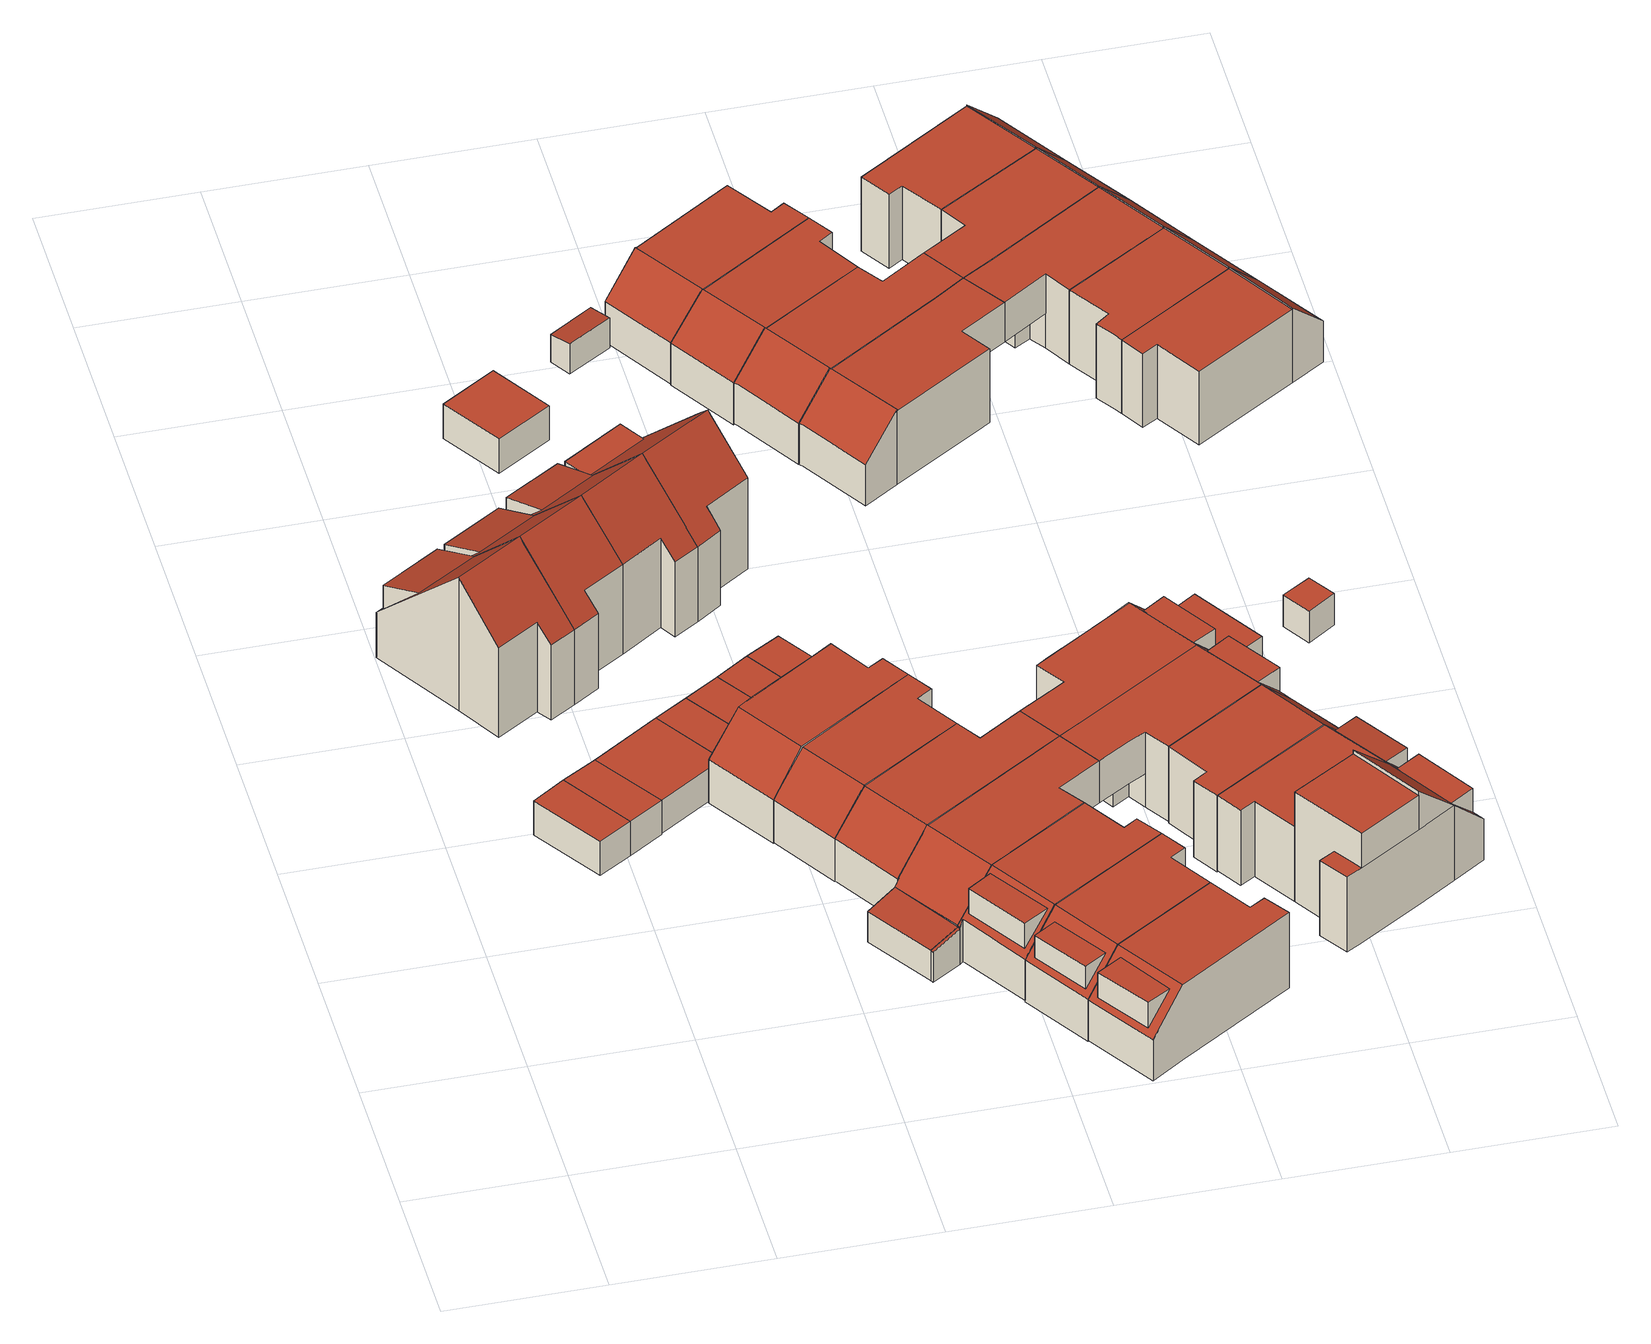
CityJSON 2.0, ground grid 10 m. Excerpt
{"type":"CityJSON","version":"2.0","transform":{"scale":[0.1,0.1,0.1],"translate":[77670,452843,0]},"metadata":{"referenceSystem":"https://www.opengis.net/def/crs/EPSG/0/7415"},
"CityObjects":{
"building1":{"type":"Building","attributes":{"Volume":34.94,"Dakoppervlakte":13.47,"Muuroppervlakte":40.65,"Vloeroppervlakte":13.47,"hoogte_Z_max_in_m_NAP":2.62,"GEB_DOEL":"overige gebruiksfunctie","dateOfConstruction":"1980-01-01","measuredHeight":2.59},"geometry":[{"type":"Solid","lod":"2","boundaries":[[[[0,1,2,3]],[[4,5,6,7]],[[4,3,2,5]],[[1,6,5,2]],[[0,7,6,1]],[[0,3,4,7]]]],"semantics":{"surfaces":[{"type":"GroundSurface"},{"type":"RoofSurface"},{"type":"WallSurface"}],"values":[[0,1,2,2,2,2]]}}]},
"building2":{"type":"Building","attributes":{"Volume":394.53,"Dakoppervlakte":55.59,"Muuroppervlakte":209.68,"Vloeroppervlakte":52.62,"hoogte_Z_max_in_m_NAP":10.12,"GEB_DOEL":"woonfunctie","dateOfConstruction":"1980-01-01","measuredHeight":10.09},"children":["building2-1"],"geometry":[{"type":"Solid","lod":"2","boundaries":[[[[8,9,10,11,12,13,14,15]],[[16,17,18,19,20,21]],[[21,20,22,23],[24,25,26,27]],[[17,16,15,14]],[[14,13,18,17]],[[19,18,13,12]],[[19,12,11,10,22,20]],[[10,9,23,22]],[[8,21,23,9]],[[8,15,16,21]],[[24,27,28,29]],[[28,27,26]],[[29,28,26,25]],[[29,25,24]]]],"semantics":{"surfaces":[{"type":"GroundSurface"},{"type":"RoofSurface"},{"type":"WallSurface"}],"values":[[0,1,1,2,2,2,2,2,2,2,1,2,2,2]]}}]},
"building2-1":{"type":"BuildingInstallation","attributes":{"relationToConstruction":"outside"},"parents":["building2"],"geometry":[{"type":"MultiSurface","lod":"2","boundaries":[[[24,27,28,29]],[[28,27,26]],[[29,28,26,25]],[[29,25,24]]],"semantics":{"surfaces":[{"type":"RoofSurface"},{"type":"WallSurface"}],"values":[0,1,1,1]}}]},
"building3":{"type":"Building","attributes":{"Volume":34.79,"Dakoppervlakte":13.49,"Muuroppervlakte":40.46,"Vloeroppervlakte":13.49,"hoogte_Z_max_in_m_NAP":2.62,"GEB_DOEL":"overige gebruiksfunctie","dateOfConstruction":"1980-01-01","measuredHeight":2.58},"geometry":[{"type":"Solid","lod":"2","boundaries":[[[[2,30,31,3]],[[5,4,32,33]],[[31,30,33,32]],[[2,5,33,30]],[[2,3,4,5]],[[32,4,3,31]]]],"semantics":{"surfaces":[{"type":"GroundSurface"},{"type":"RoofSurface"},{"type":"WallSurface"}],"values":[[0,1,2,2,2,2]]}}]},
"building4":{"type":"Building","attributes":{"Volume":69.05,"Dakoppervlakte":27.03,"Muuroppervlakte":53.12,"Vloeroppervlakte":27.03,"hoogte_Z_max_in_m_NAP":2.62,"GEB_DOEL":"overige gebruiksfunctie","dateOfConstruction":"1980-01-01","measuredHeight":2.55},"geometry":[{"type":"Solid","lod":"2","boundaries":[[[[34,35,36,37,38]],[[33,32,39,40,41]],[[35,34,40,39]],[[34,38,41,40]],[[37,33,41,38]],[[37,36,32,33]],[[36,35,39,32]]]],"semantics":{"surfaces":[{"type":"GroundSurface"},{"type":"RoofSurface"},{"type":"WallSurface"}],"values":[[0,1,2,2,2,2,2]]}}]},
"building5":{"type":"Building","attributes":{"Volume":397.54,"Dakoppervlakte":56.2,"Muuroppervlakte":210.11,"Vloeroppervlakte":53.06,"hoogte_Z_max_in_m_NAP":10.12,"GEB_DOEL":"woonfunctie","dateOfConstruction":"1980-01-01","measuredHeight":10.09},"children":["building5-1"],"geometry":[{"type":"Solid","lod":"2","boundaries":[[[[42,43,44,45,12,11,10,46]],[[20,19,47,48,49,50]],[[50,51,22,20],[52,53,54,55]],[[46,10,22,51]],[[19,20,22,10,11,12]],[[47,19,12,45]],[[45,44,48,47]],[[49,48,44,43]],[[42,50,49,43]],[[42,46,51,50]],[[55,56,57,52]],[[56,55,54]],[[54,53,57,56]],[[57,53,52]]]],"semantics":{"surfaces":[{"type":"GroundSurface"},{"type":"RoofSurface"},{"type":"WallSurface"}],"values":[[0,1,1,2,2,2,2,2,2,2,1,2,2,2]]}}]},
"building5-1":{"type":"BuildingInstallation","attributes":{"relationToConstruction":"outside"},"parents":["building5"],"geometry":[{"type":"MultiSurface","lod":"2","boundaries":[[[55,56,57,52]],[[56,55,54]],[[54,53,57,56]],[[57,53,52]]],"semantics":{"surfaces":[{"type":"RoofSurface"},{"type":"WallSurface"}],"values":[0,1,1,1]}}]},
"building6":{"type":"Building","attributes":{"Volume":35.01,"Dakoppervlakte":13.52,"Muuroppervlakte":40.68,"Vloeroppervlakte":13.52,"hoogte_Z_max_in_m_NAP":2.62,"GEB_DOEL":"overige gebruiksfunctie","dateOfConstruction":"1980-01-01","measuredHeight":2.59},"geometry":[{"type":"Solid","lod":"2","boundaries":[[[[58,59,60,61]],[[40,62,63,41]],[[58,61,62,40]],[[61,60,63,62]],[[59,41,63,60]],[[41,59,58,40]]]],"semantics":{"surfaces":[{"type":"GroundSurface"},{"type":"RoofSurface"},{"type":"WallSurface"}],"values":[[0,1,2,2,2,2]]}}]},
"building7":{"type":"Building","attributes":{"Volume":401.17,"Dakoppervlakte":58.22,"Muuroppervlakte":210.74,"Vloeroppervlakte":53.34,"hoogte_Z_max_in_m_NAP":10.12,"GEB_DOEL":"woonfunctie","dateOfConstruction":"1980-01-01","measuredHeight":10.1},"children":["building7-1"],"geometry":[{"type":"Solid","lod":"2","boundaries":[[[[64,43,42,46,65,66,67,68]],[[49,69,70,71,72,50]],[[72,73,51,50],[74,75,76,77]],[[69,49,43,64]],[[64,68,70,69]],[[71,70,68,67]],[[71,67,66,65,73,72]],[[46,51,73,65]],[[46,42,50,51]],[[42,43,49,50]],[[78,79,74,77]],[[79,78,76,75]],[[75,74,79]],[[78,77,76]]]],"semantics":{"surfaces":[{"type":"GroundSurface"},{"type":"RoofSurface"},{"type":"WallSurface"}],"values":[[0,1,1,2,2,2,2,2,2,2,1,2,2,2]]}}]},
"building7-1":{"type":"BuildingInstallation","attributes":{"relationToConstruction":"outside"},"parents":["building7"],"geometry":[{"type":"MultiSurface","lod":"2","boundaries":[[[78,79,74,77]],[[79,78,76,75]],[[75,74,79]],[[78,77,76]]],"semantics":{"surfaces":[{"type":"RoofSurface"},{"type":"WallSurface"}],"values":[0,1,1,1]}}]},
"building8":{"type":"Building","attributes":{"Volume":34.86,"Dakoppervlakte":13.51,"Muuroppervlakte":40.52,"Vloeroppervlakte":13.51,"hoogte_Z_max_in_m_NAP":2.62,"GEB_DOEL":"overige gebruiksfunctie","dateOfConstruction":"1980-01-01","measuredHeight":2.58},"geometry":[{"type":"Solid","lod":"2","boundaries":[[[[61,60,80,81]],[[62,82,83,63]],[[61,81,82,62]],[[81,80,83,82]],[[60,63,83,80]],[[60,61,62,63]]]],"semantics":{"surfaces":[{"type":"GroundSurface"},{"type":"RoofSurface"},{"type":"WallSurface"}],"values":[[0,1,2,2,2,2]]}}]},
"building9":{"type":"Building","attributes":{"Volume":47.93,"Dakoppervlakte":18.38,"Muuroppervlakte":44.79,"Vloeroppervlakte":18.38,"hoogte_Z_max_in_m_NAP":2.76,"GEB_DOEL":"onbekend","dateOfConstruction":"1980-01-01","measuredHeight":2.61},"geometry":[{"type":"Solid","lod":"2","boundaries":[[[[84,85,86,87]],[[88,89,90,91]],[[86,85,91,90]],[[85,84,88,91]],[[87,89,88,84]],[[86,90,89,87]]]],"semantics":{"surfaces":[{"type":"GroundSurface"},{"type":"RoofSurface"},{"type":"WallSurface"}],"values":[[0,1,2,2,2,2]]}}]},
"building10":{"type":"Building","attributes":{"Volume":297.82,"Dakoppervlakte":59.93,"Muuroppervlakte":170.34,"Vloeroppervlakte":54.55,"hoogte_Z_max_in_m_NAP":5.78,"GEB_DOEL":"woonfunctie","dateOfConstruction":"1980-01-01","measuredHeight":5.75},"geometry":[{"type":"MultiSurface","lod":"2","boundaries":[[[61,81,92,93,94,95,96,97,98,99,100]],[[101,102,103,104,105,106,107,108,109]],[[110,111,108,107]],[[94,93,103,102]],[[109,108,111,98,97,96]],[[95,101,109,96]],[[94,102,101,95]],[[110,99,98,111]],[[81,61,100,99,110,107,104,103,93,92]]],"semantics":{"surfaces":[{"type":"GroundSurface"},{"type":"RoofSurface"},{"type":"WallSurface"}],"values":[0,1,1,2,2,2,2,2,2]}}]},
"building11":{"type":"Building","attributes":{"Volume":34.65,"Dakoppervlakte":13.5,"Muuroppervlakte":40.28,"Vloeroppervlakte":13.5,"hoogte_Z_max_in_m_NAP":2.62,"GEB_DOEL":"overige gebruiksfunctie","dateOfConstruction":"1980-01-01","measuredHeight":2.57},"geometry":[{"type":"Solid","lod":"2","boundaries":[[[[112,113,114,115]],[[83,82,116,117]],[[115,114,117,116]],[[113,83,117,114]],[[112,82,83,113]],[[112,115,116,82]]]],"semantics":{"surfaces":[{"type":"GroundSurface"},{"type":"RoofSurface"},{"type":"WallSurface"}],"values":[[0,1,2,2,2,2]]}}]},
"building12":{"type":"Building","attributes":{"Volume":288.62,"Dakoppervlakte":58.4,"Muuroppervlakte":168.25,"Vloeroppervlakte":53.24,"hoogte_Z_max_in_m_NAP":5.78,"GEB_DOEL":"woonfunctie","dateOfConstruction":"1980-01-01","measuredHeight":5.71},"geometry":[{"type":"Solid","lod":"2","boundaries":[[[[118,119,120,121,122,123,124,125]],[[108,111,126,127]],[[128,109,108,127,129,130]],[[118,125,111,108]],[[125,124,126,111]],[[127,126,124,123,122,129]],[[122,121,130,129]],[[128,130,121,120]],[[119,109,128,120]],[[118,108,109,119]]]],"semantics":{"surfaces":[{"type":"GroundSurface"},{"type":"RoofSurface"},{"type":"WallSurface"}],"values":[[0,1,1,2,2,2,2,2,2,2]]}}]},
"building13":{"type":"Building","attributes":{"Volume":416.9,"Dakoppervlakte":67.25,"Muuroppervlakte":213.43,"Vloeroppervlakte":56.15,"hoogte_Z_max_in_m_NAP":10.12,"GEB_DOEL":"woonfunctie","dateOfConstruction":"1980-01-01","measuredHeight":10.1},"children":["building13-1"],"geometry":[{"type":"Solid","lod":"2","boundaries":[[[[131,67,66,65,132,133,134,135,136,137]],[[138,139,140,141,73,72],[142,143,144,145]],[[72,71,146,147,148,138]],[[146,71,67,131]],[[131,137,147,146]],[[148,147,137,136]],[[139,138,148,136,135,134]],[[132,141,140,139,134,133]],[[65,73,141,132]],[[66,72,73,65]],[[66,67,71,72]],[[149,145,144,150]],[[143,142,149,150]],[[142,145,149]],[[150,144,143]]]],"semantics":{"surfaces":[{"type":"GroundSurface"},{"type":"RoofSurface"},{"type":"WallSurface"}],"values":[[0,1,1,2,2,2,2,2,2,2,2,1,2,2,2]]}}]},
"building13-1":{"type":"BuildingInstallation","attributes":{"relationToConstruction":"outside"},"parents":["building13"],"geometry":[{"type":"MultiSurface","lod":"2","boundaries":[[[149,145,144,150]],[[143,142,149,150]],[[142,145,149]],[[150,144,143]]],"semantics":{"surfaces":[{"type":"RoofSurface"},{"type":"WallSurface"}],"values":[0,1,1,1]}}]},
"building14":{"type":"Building","attributes":{"Volume":34.45,"Dakoppervlakte":13.44,"Muuroppervlakte":39.94,"Vloeroppervlakte":13.44,"hoogte_Z_max_in_m_NAP":2.62,"GEB_DOEL":"overige gebruiksfunctie","dateOfConstruction":"1980-01-01","measuredHeight":2.56},"geometry":[{"type":"Solid","lod":"2","boundaries":[[[[151,152,153,115,114]],[[116,154,155,156,117]],[[153,152,155,154]],[[152,151,156,155]],[[114,117,156,151]],[[116,117,114,115]],[[154,116,115,153]]]],"semantics":{"surfaces":[{"type":"GroundSurface"},{"type":"RoofSurface"},{"type":"WallSurface"}],"values":[[0,1,2,2,2,2,2]]}}]},
"building15":{"type":"Building","attributes":{"Volume":351.32,"Dakoppervlakte":81.74,"Muuroppervlakte":190.47,"Vloeroppervlakte":67.28,"hoogte_Z_max_in_m_NAP":5.78,"GEB_DOEL":"woonfunctie","dateOfConstruction":"1980-01-01","measuredHeight":5.67},"geometry":[{"type":"Solid","lod":"2","boundaries":[[[[157,158,159,160,161,162,163,164,165,166,167,168,169]],[[170,171,172,173,174,175]],[[176,177,178,179,180,181,182]],[[182,183,184,185,186,176]],[[185,187,188,189]],[[178,175,174,179]],[[179,174,173,180]],[[181,180,173,172]],[[161,184,183,162]],[[184,161,160,185]],[[177,176,186,189,157,169,168]],[[168,167,175,178,177]],[[159,158,188,187]],[[157,189,188,158]],[[159,187,185,160]],[[185,189,186]],[[172,171,165,164]],[[166,165,171,170]],[[167,166,170,175]],[[163,162,183,182,181,172,164]]]],"semantics":{"surfaces":[{"type":"GroundSurface"},{"type":"OuterCeilingSurface"},{"type":"RoofSurface"},{"type":"WallSurface"}],"values":[[0,1,2,2,2,3,3,3,3,3,3,3,3,3,3,3,3,3,3,3]]}}]},
"building16":{"type":"Building","attributes":{"Volume":318.98,"Dakoppervlakte":67.94,"Muuroppervlakte":181.73,"Vloeroppervlakte":54.33,"hoogte_Z_max_in_m_NAP":5.78,"GEB_DOEL":"woonfunctie","dateOfConstruction":"1980-01-01","measuredHeight":5.69},"geometry":[{"type":"Solid","lod":"2","boundaries":[[[[190,191,192,164,163,162,193,124,123,122]],[[173,172,194,195,196,197]],[[129,127,182,181,180,198,199]],[[127,126,200,183,182]],[[173,180,181,172]],[[180,173,197,198]],[[196,199,198,197]],[[129,199,196,190,122]],[[129,122,123,124,126,127]],[[162,183,200,126,124,193]],[[163,182,183,162]],[[190,196,195,191]],[[195,194,192,191]],[[194,172,164,192]],[[172,181,182,163,164]]]],"semantics":{"surfaces":[{"type":"GroundSurface"},{"type":"OuterCeilingSurface"},{"type":"RoofSurface"},{"type":"WallSurface"}],"values":[[0,1,2,2,3,3,3,3,3,3,3,3,3,3,3]]}}]},
"building17":{"type":"Building","attributes":{"Volume":302.8,"Dakoppervlakte":47.94,"Muuroppervlakte":181.59,"Vloeroppervlakte":54.76,"hoogte_Z_max_in_m_NAP":5.78,"GEB_DOEL":"woonfunctie","dateOfConstruction":"1980-01-01","measuredHeight":5.7},"children":["building17-1"],"geometry":[{"type":"Solid","lod":"2","boundaries":[[[[201,202,158,157,169,168,203,204,205,206,207,208,209]],[[210,211,212,213,176,186,214],[215,216,217,218]],[[176,213,219,220,221,177]],[[222,223,189,188]],[[204,220,219,205]],[[221,203,168,177]],[[176,177,168,169,157,189,186]],[[201,209,210,214,223]],[[212,211,210,209,208,207]],[[207,206,213,212]],[[202,222,188,158]],[[202,201,223,222]],[[158,188,189,157]],[[223,214,186,189]],[[205,219,213,206]],[[220,204,203,221]],[[224,225,216,215]],[[224,218,217,225]],[[225,217,216]],[[215,218,224]]]],"semantics":{"surfaces":[{"type":"GroundSurface"},{"type":"RoofSurface"},{"type":"WallSurface"}],"values":[[0,1,1,1,2,2,2,2,2,2,2,2,2,2,2,2,1,2,2,2]]}}]},
"building17-1":{"type":"BuildingInstallation","attributes":{"relationToConstruction":"outside"},"parents":["building17"],"geometry":[{"type":"MultiSurface","lod":"2","boundaries":[[[224,225,216,215]],[[224,218,217,225]],[[225,217,216]],[[215,218,224]]],"semantics":{"surfaces":[{"type":"RoofSurface"},{"type":"WallSurface"}],"values":[0,1,1,1]}}]},
"building18":{"type":"Building","attributes":{"Volume":302.26,"Dakoppervlakte":50.12,"Muuroppervlakte":169.9,"Vloeroppervlakte":54.47,"hoogte_Z_max_in_m_NAP":5.78,"GEB_DOEL":"woonfunctie","dateOfConstruction":"1980-01-01","measuredHeight":5.74},"children":["building18-1"],"geometry":[{"type":"Solid","lod":"2","boundaries":[[[[226,227,228,229,230,231,232,233,234]],[[212,235,236,237,213],[238,239,240,241]],[[242,243,244,219,213,237]],[[229,228,243,242]],[[244,243,228,227]],[[226,219,244,227]],[[219,226,234,233,212,213]],[[231,236,235,212,233,232]],[[237,236,231,230]],[[242,237,230,229]],[[245,246,240,239]],[[245,238,241,246]],[[246,241,240]],[[239,238,245]]]],"semantics":{"surfaces":[{"type":"GroundSurface"},{"type":"RoofSurface"},{"type":"WallSurface"}],"values":[[0,1,1,2,2,2,2,2,2,2,1,2,2,2]]}}]},
"building18-1":{"type":"BuildingInstallation","attributes":{"relationToConstruction":"outside"},"parents":["building18"],"geometry":[{"type":"MultiSurface","lod":"2","boundaries":[[[245,246,240,239]],[[245,238,241,246]],[[246,241,240]],[[239,238,245]]],"semantics":{"surfaces":[{"type":"RoofSurface"},{"type":"WallSurface"}],"values":[0,1,1,1]}}]},
"building19":{"type":"Building","attributes":{"Volume":11.51,"Dakoppervlakte":5.16,"Muuroppervlakte":21.7,"Vloeroppervlakte":5.14,"hoogte_Z_max_in_m_NAP":2.57,"GEB_DOEL":"onbekend","dateOfConstruction":"1980-01-01","measuredHeight":2.31},"geometry":[{"type":"Solid","lod":"2","boundaries":[[[[247,248,249,250]],[[251,252,253,254]],[[250,249,252,251]],[[248,253,252,249]],[[253,248,247,254]],[[251,254,247,250]]]],"semantics":{"surfaces":[{"type":"GroundSurface"},{"type":"RoofSurface"},{"type":"WallSurface"}],"values":[[0,1,2,2,2,2]]}}]},
"building20":{"type":"Building","attributes":{"Volume":304.36,"Dakoppervlakte":50.55,"Muuroppervlakte":168.98,"Vloeroppervlakte":55.16,"hoogte_Z_max_in_m_NAP":5.78,"GEB_DOEL":"woonfunctie","dateOfConstruction":"1980-01-01","measuredHeight":5.7},"children":["building20-1"],"geometry":[{"type":"Solid","lod":"2","boundaries":[[[[255,256,257,258,259,260,261,262,263]],[[236,264,265,266,237],[267,268,269,270]],[[237,266,271,272,273,242]],[[265,264,236,256,255,263]],[[271,266,265,263,262,261]],[[260,272,271,261]],[[273,272,260,259]],[[259,258,242,273]],[[257,237,242,258]],[[257,256,236,237]],[[274,269,268,275]],[[275,267,270,274]],[[274,270,269]],[[268,267,275]]]],"semantics":{"surfaces":[{"type":"GroundSurface"},{"type":"RoofSurface"},{"type":"WallSurface"}],"values":[[0,1,1,2,2,2,2,2,2,2,1,2,2,2]]}}]},
"building20-1":{"type":"BuildingInstallation","attributes":{"relationToConstruction":"outside"},"parents":["building20"],"geometry":[{"type":"MultiSurface","lod":"2","boundaries":[[[274,269,268,275]],[[275,267,270,274]],[[274,270,269]],[[268,267,275]]],"semantics":{"surfaces":[{"type":"RoofSurface"},{"type":"WallSurface"}],"values":[0,1,1,1]}}]},
"building21":{"type":"Building","attributes":{"Volume":307.85,"Dakoppervlakte":63.17,"Muuroppervlakte":170.87,"Vloeroppervlakte":57.36,"hoogte_Z_max_in_m_NAP":5.93,"GEB_DOEL":"woonfunctie","dateOfConstruction":"1980-01-01","measuredHeight":5.77},"geometry":[{"type":"Solid","lod":"2","boundaries":[[[[276,277,278,279,280,281,282,283]],[[284,285,286,287,288,289]],[[290,291,292,293]],[[284,278,277,285]],[[285,277,276,286]],[[283,287,286,276]],[[287,283,282,288]],[[291,281,280,292]],[[280,279,289,293,292]],[[282,281,291,290,288]],[[289,288,290,293]],[[289,279,278,284]]]],"semantics":{"surfaces":[{"type":"GroundSurface"},{"type":"RoofSurface"},{"type":"WallSurface"}],"values":[[0,1,1,2,2,2,2,2,2,2,2,2]]}}]},
"building22":{"type":"Building","attributes":{"Volume":292.4,"Dakoppervlakte":59.77,"Muuroppervlakte":168.84,"Vloeroppervlakte":54.29,"hoogte_Z_max_in_m_NAP":5.93,"GEB_DOEL":"woonfunctie","dateOfConstruction":"1980-01-01","measuredHeight":5.79},"geometry":[{"type":"Solid","lod":"2","boundaries":[[[[294,295,296,297,298,299,300,301]],[[302,284,289,303,304,305]],[[306,293,292,307]],[[294,304,303,295]],[[304,294,301,305]],[[301,300,302,305]],[[284,302,300,299]],[[293,289,298,297,292]],[[297,296,307,292]],[[303,306,307,296,295]],[[293,306,303,289]],[[298,289,284,299]]]],"semantics":{"surfaces":[{"type":"GroundSurface"},{"type":"RoofSurface"},{"type":"WallSurface"}],"values":[[0,1,1,2,2,2,2,2,2,2,2,2]]}}]},
"building23":{"type":"Building","attributes":{"Volume":330.38,"Dakoppervlakte":59.03,"Muuroppervlakte":184.73,"Vloeroppervlakte":54.66,"hoogte_Z_max_in_m_NAP":5.78,"GEB_DOEL":"woonfunctie","dateOfConstruction":"1980-01-01","measuredHeight":5.7},"children":["building23-1"],"geometry":[{"type":"Solid","lod":"2","boundaries":[[[[308,309,310,311,312,313,314,315,316]],[[317,318,319,320,321,322,180,179]],[[320,323,324,321],[325,326,327,328]],[[173,329,330,331,332,333,174]],[[319,313,312,311,323,320]],[[311,310,324,323]],[[329,322,321,324,310,309,308]],[[173,180,322,329]],[[180,173,174,179]],[[318,317,179,174,333,332]],[[330,329,308,316]],[[315,314,332,331]],[[330,316,315,331]],[[314,313,319,318,332]],[[334,328,327,335]],[[335,327,326]],[[334,335,326,325]],[[334,325,328]]]],"semantics":{"surfaces":[{"type":"GroundSurface"},{"type":"RoofSurface"},{"type":"OuterCeilingSurface"},{"type":"WallSurface"}],"values":[[0,1,1,2,3,3,3,3,3,3,3,3,3,3,1,3,3,3]]}}]},
"building23-1":{"type":"BuildingInstallation","attributes":{"relationToConstruction":"outside"},"parents":["building23"],"geometry":[{"type":"MultiSurface","lod":"2","boundaries":[[[334,328,327,335]],[[335,327,326]],[[334,335,326,325]],[[334,325,328]]],"semantics":{"surfaces":[{"type":"RoofSurface"},{"type":"WallSurface"}],"values":[0,1,1,1]}}]},
"building24":{"type":"Building","attributes":{"Volume":394.83,"Dakoppervlakte":78.61,"Muuroppervlakte":204.12,"Vloeroppervlakte":73.76,"hoogte_Z_max_in_m_NAP":5.78,"GEB_DOEL":"woonfunctie","dateOfConstruction":"1980-01-01","measuredHeight":5.69},"children":["building24-1"],"geometry":[{"type":"Solid","lod":"2","boundaries":[[[[336,337,338,339,340,341,342,343,344,310,309,308,345,346]],[[347,348,349,350,351,198,180,322,321,352,353]],[[321,324,354,352],[355,356,357,358]],[[359,360,361,362]],[[363,364,365,366,329,173,197]],[[180,173,329,322]],[[310,361,324,321,322,329,308,309]],[[350,349,337,336,364]],[[198,351,350,364,363,197]],[[180,198,197,173]],[[362,361,310,344]],[[362,344,343,359]],[[360,359,343,342]],[[360,354,324,361]],[[329,366,345,308]],[[346,345,366,365]],[[364,336,346,365]],[[340,339,338,337,349,348,347,353,352,354,360,342,341]],[[367,355,358,368]],[[358,357,368]],[[357,356,367,368]],[[367,356,355]]]],"semantics":{"surfaces":[{"type":"GroundSurface"},{"type":"RoofSurface"},{"type":"OuterCeilingSurface"},{"type":"WallSurface"}],"values":[[0,1,1,1,2,3,3,3,3,3,3,3,3,3,3,3,3,3,1,3,3,3]]}}]},
"building24-1":{"type":"BuildingInstallation","attributes":{"relationToConstruction":"outside"},"parents":["building24"],"geometry":[{"type":"MultiSurface","lod":"2","boundaries":[[[367,355,358,368]],[[358,357,368]],[[357,356,367,368]],[[367,356,355]]],"semantics":{"surfaces":[{"type":"RoofSurface"},{"type":"WallSurface"}],"values":[0,1,1,1]}}]},
"building25":{"type":"Building","attributes":{"Volume":321.42,"Dakoppervlakte":69.85,"Muuroppervlakte":182.26,"Vloeroppervlakte":55.22,"hoogte_Z_max_in_m_NAP":5.93,"GEB_DOEL":"woonfunctie","dateOfConstruction":"1980-01-01","measuredHeight":5.74},"geometry":[{"type":"Solid","lod":"2","boundaries":[[[[369,370,371,372,373,374,375,376,377,378]],[[379,380,381,382,383,384]],[[385,386,387,304,303,388,389]],[[390,306,307,391,392]],[[385,382,381,386]],[[304,387,380,377,376]],[[375,303,304,376]],[[371,370,383,389,388]],[[385,389,383,382]],[[372,371,388,390,392]],[[306,303,375,374,307]],[[372,392,391,307,374,373]],[[390,388,303,306]],[[378,377,380,379]],[[379,384,369,378]],[[369,384,383,370]],[[380,387,386,381]]]],"semantics":{"surfaces":[{"type":"GroundSurface"},{"type":"OuterCeilingSurface"},{"type":"RoofSurface"},{"type":"WallSurface"}],"values":[[0,1,2,2,3,3,3,3,3,3,3,3,3,3,3,3,3]]}}]},
"building26":{"type":"Building","attributes":{"Volume":332.91,"Dakoppervlakte":71.82,"Muuroppervlakte":184.87,"Vloeroppervlakte":57.17,"hoogte_Z_max_in_m_NAP":5.93,"GEB_DOEL":"woonfunctie","dateOfConstruction":"1980-01-01","measuredHeight":5.76},"geometry":[{"type":"Solid","lod":"2","boundaries":[[[[370,393,394,395,396,397,398,399,400,372,371]],[[401,402,403,404,383,382]],[[405,406,407,408,385,389,388,409]],[[390,392,410,411,412]],[[407,402,401,408]],[[383,389,385,382]],[[388,389,383,370,371]],[[406,405,409,398,397,396]],[[396,395,402,407,406]],[[388,371,372,392,390]],[[410,392,372,400,399,411]],[[412,411,399,398,409]],[[388,390,412,409]],[[383,404,393,370]],[[394,393,404,403]],[[394,403,402,395]],[[408,401,382,385]]]],"semantics":{"surfaces":[{"type":"GroundSurface"},{"type":"OuterCeilingSurface"},{"type":"RoofSurface"},{"type":"WallSurface"}],"values":[[0,1,2,2,3,3,3,3,3,3,3,3,3,3,3,3,3]]}}]},
"building27":{"type":"Building","attributes":{"Volume":297.25,"Dakoppervlakte":60.18,"Muuroppervlakte":169.71,"Vloeroppervlakte":54.69,"hoogte_Z_max_in_m_NAP":5.78,"GEB_DOEL":"woonfunctie","dateOfConstruction":"1980-01-01","measuredHeight":5.74},"geometry":[{"type":"Solid","lod":"2","boundaries":[[[[413,414,415,416,417,418,419,420]],[[320,319,421,422,423,424]],[[425,323,320,424]],[[420,319,320,413]],[[420,419,421,319]],[[422,421,419,418]],[[418,417,423,422]],[[416,415,425,424,423,417]],[[415,414,323,425]],[[413,320,323,414]]]],"semantics":{"surfaces":[{"type":"GroundSurface"},{"type":"RoofSurface"},{"type":"WallSurface"}],"values":[[0,1,1,2,2,2,2,2,2,2]]}}]},
"building28":{"type":"Building","attributes":{"Volume":300.8,"Dakoppervlakte":49.15,"Muuroppervlakte":168.58,"Vloeroppervlakte":54.46,"hoogte_Z_max_in_m_NAP":5.78,"GEB_DOEL":"woonfunctie","dateOfConstruction":"1980-01-01","measuredHeight":5.7},"children":["building28-1"],"geometry":[{"type":"Solid","lod":"2","boundaries":[[[[426,427,428,429,430,431,432,433]],[[434,435,424,423,436,437]],[[435,438,425,424],[439,440,441,442]],[[426,433,436,423]],[[437,436,433,432]],[[432,431,434,437]],[[434,431,430,429,438,435]],[[429,428,425,438]],[[424,425,428,427]],[[427,426,423,424]],[[443,444,442,441]],[[443,441,440]],[[440,439,444,443]],[[439,442,444]]]],"semantics":{"surfaces":[{"type":"GroundSurface"},{"type":"RoofSurface"},{"type":"WallSurface"}],"values":[[0,1,1,2,2,2,2,2,2,2,1,2,2,2]]}}]},
"building28-1":{"type":"BuildingInstallation","attributes":{"relationToConstruction":"outside"},"parents":["building28"],"geometry":[{"type":"MultiSurface","lod":"2","boundaries":[[[443,444,442,441]],[[443,441,440]],[[440,439,444,443]],[[439,442,444]]],"semantics":{"surfaces":[{"type":"RoofSurface"},{"type":"WallSurface"}],"values":[0,1,1,1]}}]},
"building29":{"type":"Building","attributes":{"Volume":404.77,"Dakoppervlakte":57.67,"Muuroppervlakte":219.48,"Vloeroppervlakte":57.02,"hoogte_Z_max_in_m_NAP":8.72,"GEB_DOEL":"woonfunctie","dateOfConstruction":"1980-01-01","measuredHeight":8.61},"children":["building29-1"],"geometry":[{"type":"Solid","lod":"2","boundaries":[[[[445,430,429,446,447,448,449,450,451,452,431]],[[453,454,455,456]],[[457,438,435,458],[459,460,461,462]],[[463,464,465,466]],[[467,468,458,435]],[[457,446,429,438]],[[431,434,469,435,438,429,430,445]],[[451,450,453,456]],[[448,447,458,470,454,453,450,449]],[[463,466,469,434]],[[454,470,465,464]],[[466,467,435,469]],[[458,468,465,470]],[[465,468,467,466]],[[455,454,464,463,434,431,452]],[[458,447,446,457]],[[456,455,452,451]],[[471,472,460,459]],[[459,462,471]],[[462,461,472,471]],[[472,461,460]]]],"semantics":{"surfaces":[{"type":"GroundSurface"},{"type":"RoofSurface"},{"type":"WallSurface"}],"values":[[0,1,1,1,1,2,2,2,2,2,2,2,2,2,2,2,2,1,2,2,2]]}}]},
"building29-1":{"type":"BuildingInstallation","attributes":{"relationToConstruction":"outside"},"parents":["building29"],"geometry":[{"type":"MultiSurface","lod":"2","boundaries":[[[471,472,460,459]],[[459,462,471]],[[462,461,472,471]],[[472,461,460]]],"semantics":{"surfaces":[{"type":"RoofSurface"},{"type":"WallSurface"}],"values":[0,1,1,1]}}]},
"building30":{"type":"Building","attributes":{"Volume":10.47,"Dakoppervlakte":4.32,"Muuroppervlakte":20.17,"Vloeroppervlakte":5.49,"hoogte_Z_max_in_m_NAP":2.63,"GEB_DOEL":"onbekend","dateOfConstruction":"1980-01-01","measuredHeight":2.43},"geometry":[{"type":"Solid","lod":"2","boundaries":[[[[473,474,475,476]],[[477,478,479,480]],[[475,480,479,476]],[[474,477,480,475]],[[477,474,473,478]],[[473,476,479,478]]]],"semantics":{"surfaces":[{"type":"GroundSurface"},{"type":"RoofSurface"},{"type":"WallSurface"}],"values":[[0,1,2,2,2,2]]}}]},
"building31":{"type":"Building","attributes":{"Volume":311.17,"Dakoppervlakte":63.96,"Muuroppervlakte":170.92,"Vloeroppervlakte":58.04,"hoogte_Z_max_in_m_NAP":5.93,"GEB_DOEL":"woonfunctie","dateOfConstruction":"1980-01-01","measuredHeight":5.77},"geometry":[{"type":"Solid","lod":"2","boundaries":[[[[481,482,483,484,485,486,487,488,489]],[[490,491,492,493,494,495,496]],[[497,498,499,500]],[[486,485,492,491]],[[492,485,484,493]],[[493,484,483,494]],[[494,483,482,495]],[[482,481,497,500,495]],[[481,489,498,497]],[[488,496,499,498,489]],[[499,496,495,500]],[[496,488,487,486,491,490]]]],"semantics":{"surfaces":[{"type":"GroundSurface"},{"type":"RoofSurface"},{"type":"WallSurface"}],"values":[[0,1,1,2,2,2,2,2,2,2,2,2]]}}]},
"building32":{"type":"Building","attributes":{"Volume":319.48,"Dakoppervlakte":68.85,"Muuroppervlakte":182.98,"Vloeroppervlakte":54.45,"hoogte_Z_max_in_m_NAP":5.93,"GEB_DOEL":"woonfunctie","dateOfConstruction":"1980-01-01","measuredHeight":5.78},"geometry":[{"type":"Solid","lod":"2","boundaries":[[[[482,481,501,502,503,504,505,506,507,483]],[[508,509,510,511,382,381,512]],[[386,385,513,514,495,494,515]],[[500,516,517,497]],[[386,515,512,381]],[[386,381,382,385]],[[514,513,511,503,502]],[[483,494,495,482]],[[483,507,512,515,494]],[[501,481,497,517]],[[481,482,495,500,497]],[[516,514,502,501,517]],[[495,514,516,500]],[[511,510,504,503]],[[509,505,504,510]],[[509,508,506,505]],[[506,508,512,507]],[[385,382,511,513]]]],"semantics":{"surfaces":[{"type":"GroundSurface"},{"type":"OuterCeilingSurface"},{"type":"RoofSurface"},{"type":"WallSurface"}],"values":[[0,1,2,2,3,3,3,3,3,3,3,3,3,3,3,3,3,3]]}}]},
"building33":{"type":"Building","attributes":{"Volume":318.37,"Dakoppervlakte":69.54,"Muuroppervlakte":181.11,"Vloeroppervlakte":55.05,"hoogte_Z_max_in_m_NAP":5.93,"GEB_DOEL":"woonfunctie","dateOfConstruction":"1980-01-01","measuredHeight":5.71},"geometry":[{"type":"Solid","lod":"2","boundaries":[[[[518,519,520,521,522,503,502,501,523]],[[382,511,524,525,526,401]],[[527,514,513,385,408,528,529]],[[517,516,530,531]],[[527,529,519,518]],[[382,385,513,511]],[[385,382,401,408]],[[526,528,408,401]],[[520,519,529,528,526]],[[531,523,501,517]],[[501,502,514,516,517]],[[531,530,527,518,523]],[[516,514,527,530]],[[521,520,526,525]],[[522,521,525,524]],[[524,511,503,522]],[[511,513,514,502,503]]]],"semantics":{"surfaces":[{"type":"GroundSurface"},{"type":"OuterCeilingSurface"},{"type":"RoofSurface"},{"type":"WallSurface"}],"values":[[0,1,2,2,3,3,3,3,3,3,3,3,3,3,3,3,3]]}}]},
"building34":{"type":"Building","attributes":{"Volume":299.28,"Dakoppervlakte":61.88,"Muuroppervlakte":168.07,"Vloeroppervlakte":56.23,"hoogte_Z_max_in_m_NAP":5.93,"GEB_DOEL":"woonfunctie","dateOfConstruction":"1980-01-01","measuredHeight":5.72},"geometry":[{"type":"Solid","lod":"2","boundaries":[[[[532,533,519,518,523,534,535,536,537]],[[538,527,529,539,540,541,542]],[[543,531,530,544]],[[538,542,536,535]],[[519,529,527,518]],[[539,529,519,533]],[[535,534,543,544,538]],[[543,534,523,531]],[[523,518,527,530,531]],[[530,527,538,544]],[[540,539,533,532]],[[532,537,536,542,541,540]]]],"semantics":{"surfaces":[{"type":"GroundSurface"},{"type":"RoofSurface"},{"type":"WallSurface"}],"values":[[0,1,1,2,2,2,2,2,2,2,2,2]]}}]},
"building35":{"type":"Building","attributes":{"Volume":294.98,"Dakoppervlakte":60.67,"Muuroppervlakte":168.56,"Vloeroppervlakte":55.06,"hoogte_Z_max_in_m_NAP":5.93,"GEB_DOEL":"woonfunctie","dateOfConstruction":"1980-01-01","measuredHeight":5.76},"geometry":[{"type":"Solid","lod":"2","boundaries":[[[[545,536,535,534,546,547,548,549]],[[542,550,551,552,553,538]],[[544,554,555,543]],[[542,536,545,550]],[[545,549,551,550]],[[551,549,548,552]],[[547,553,552,548]],[[547,546,555,554,553]],[[555,546,534,543]],[[535,538,544,543,534]],[[544,538,553,554]],[[536,542,538,535]]]],"semantics":{"surfaces":[{"type":"GroundSurface"},{"type":"RoofSurface"},{"type":"WallSurface"}],"values":[[0,1,1,2,2,2,2,2,2,2,2,2]]}}]}
},
"vertices":[
[81,255,0],[52,299,0],[73,313,0],[102,268,0],[102,268,26],[73,313,26],[52,299,26],[81,255,26],
[36,417,0],[1,474,0],[43,500,0],[79,444,0],[102,406,0],[86,396,0],[80,405,0],[53,388,0],[53,388,68],[80,405,68],[86,396,57],[102,406,57],[79,444,101],[36,417,101],[43,500,34],[1,474,34],[20,449,66],[5,474,36],[43,498,36],[59,473,66],[43,498,54],[5,474,54],
[95,326,0],[124,282,0],[124,282,26],[95,326,26],
[167,309,1],[157,303,1],[124,282,1],[95,326,1],[138,354,1],[157,303,26],[167,309,26],[138,354,26],
[122,471,0],[140,443,0],[113,426,0],[119,417,0],[86,528,0],[119,417,57],[113,426,68],[140,443,68],[122,471,101],[86,528,34],[63,476,66],[48,501,36],[86,525,36],[101,500,66],[86,525,54],[48,501,54],
[167,309,0],[138,354,0],[159,367,0],[188,323,0],[188,323,26],[159,367,26],
[167,461,0],[129,555,0],[165,499,0],[189,461,0],[173,451,0],[167,461,68],[173,451,57],[189,461,57],[165,499,101],[129,555,34],[107,506,64],[92,531,35],[128,553,35],[143,529,64],[128,553,56],[92,531,56],
[181,381,0],[210,337,0],[210,337,26],[181,381,26],
[108,614,2],[84,652,2],[119,674,2],[143,636,2],[108,614,28],[143,636,28],[119,674,28],[84,652,28],
[231,350,0],[243,358,0],[259,332,0],[269,338,0],[280,321,0],[205,273,0],[185,259,0],[157,303,0],[178,316,0],[269,338,58],[259,332,58],[243,358,58],[231,350,58],[210,337,58],[188,323,58],[178,316,58],[205,273,58],[280,321,58],[157,303,33],[185,259,33],
[210,337,1],[181,381,1],[202,395,1],[231,350,1],[231,350,26],[202,395,26],
[205,273,1],[280,321,1],[290,305,1],[280,299,1],[297,272,1],[232,231,1],[211,217,1],[185,259,1],[211,217,33],[232,231,58],[290,305,58],[297,272,58],[280,299,58],
[205,472,0],[176,584,0],[180,577,0],[207,534,0],[211,528,0],[228,500,0],[199,481,0],[211,528,101],[207,534,94],[180,577,43],[176,584,35],[133,556,36],[172,581,36],[182,565,54],[143,540,54],[205,472,57],[199,481,69],[228,500,69],[133,556,54],[172,581,54],
[224,408,1],[252,365,1],[243,358,1],[243,358,26],[252,365,26],[224,408,26],
[263,130,1],[244,118,1],[217,160,1],[236,172,1],[239,174,1],[238,174,1],[259,188,1],[335,236,1],[344,219,1],[335,213,1],[341,202,1],[352,186,1],[287,145,1],[335,213,26],[344,219,26],[335,236,26],[352,247,26],[369,220,26],[341,202,26],[287,145,58],[352,186,58],[341,202,58],[369,220,58],[352,247,58],[335,236,58],[259,188,58],[238,174,33],[239,174,33],[236,172,29],[263,130,29],[217,160,24],[244,118,24],[263,130,28],
[307,256,1],[314,246,1],[324,252,1],[212,216,1],[324,252,26],[314,246,26],[307,256,26],[335,274,26],[335,274,58],[307,256,58],[212,216,33],
[264,128,1],[245,116,1],[369,159,1],[378,165,1],[389,149,1],[314,102,1],[293,88,1],[267,129,1],[266,130,1],[266,130,33],[267,129,33],[293,88,32],[314,102,58],[264,128,29],[285,141,55],[310,103,55],[294,93,36],[270,131,36],[389,149,58],[378,165,58],[369,159,58],[245,116,24],[264,128,28],[270,131,55],[294,93,55],
[389,149,0],[399,133,0],[389,127,0],[406,100,0],[341,59,0],[320,45,0],[294,86,0],[293,88,0],[314,102,0],[294,86,32],[320,45,32],[341,59,58],[298,85,35],[312,94,52],[334,60,52],[320,51,35],[406,100,58],[389,127,58],[399,133,58],[298,85,52],[320,51,52],
[168,689,3],[160,702,3],[188,720,3],[196,706,3],[196,706,26],[188,720,24],[160,702,24],[168,689,26],
[321,43,1],[320,45,1],[341,59,1],[406,100,1],[423,73,1],[433,79,1],[444,63,1],[369,15,1],[348,1,1],[321,43,32],[348,1,32],[369,15,58],[325,42,35],[341,52,54],[362,18,54],[347,9,35],[444,63,58],[433,79,58],[423,73,58],[347,9,54],[325,42,54],
[300,739,2],[309,745,2],[320,729,2],[245,681,2],[223,668,2],[195,713,2],[216,726,2],[281,768,2],[320,729,58],[309,745,58],[300,739,58],[281,768,58],[216,726,58],[245,681,58],[216,726,59],[195,713,33],[223,668,33],[245,681,59],
[337,680,1],[272,639,1],[250,625,1],[223,668,1],[245,681,1],[320,729,1],[330,713,1],[321,707,1],[330,713,58],[272,639,58],[337,680,58],[321,707,58],[272,639,59],[250,625,33],
[373,260,1],[448,307,1],[470,321,1],[497,277,1],[476,264,1],[411,223,1],[401,239,1],[394,250,1],[383,243,1],[390,233,58],[401,239,58],[411,223,58],[476,264,58],[448,307,58],[373,260,58],[497,277,32],[470,321,32],[469,315,36],[491,281,36],[476,271,54],[454,305,54],[373,260,26],[383,243,26],[394,250,26],[401,239,26],[390,233,26],[469,315,54],[491,281,54],
[366,293,1],[354,311,1],[363,317,1],[382,329,1],[404,343,1],[419,353,1],[441,366,1],[465,382,1],[494,336,1],[363,276,1],[373,282,1],[382,329,58],[363,317,58],[354,311,58],[366,293,58],[356,287,58],[419,353,58],[404,343,58],[441,366,32],[426,348,54],[441,358,36],[463,323,36],[448,314,54],[465,382,31],[441,366,31],[470,321,31],[494,336,31],[356,287,26],[366,293,26],[373,282,26],[363,276,26],[441,358,54],[463,323,54],
[364,659,2],[375,643,2],[300,595,2],[278,581,2],[252,623,2],[250,625,2],[272,639,2],[337,680,2],[348,664,2],[354,653,2],[354,653,28],[348,664,28],[377,683,28],[394,656,28],[375,643,28],[364,659,28],[394,656,58],[377,683,58],[348,664,58],[300,595,58],[375,643,58],[300,595,59],[252,623,33],[278,581,33],
[385,627,2],[375,620,2],[382,610,2],[394,591,2],[386,586,2],[329,550,2],[307,536,2],[280,579,2],[412,629,28],[382,610,28],[375,620,28],[385,627,28],[386,586,58],[394,591,58],[382,610,58],[412,629,58],[329,550,58],[280,579,33],[307,536,33],[329,550,59],
[476,264,0],[497,277,0],[525,234,0],[503,221,0],[428,174,0],[418,190,0],[427,196,0],[411,223,0],[427,196,58],[418,190,58],[428,174,58],[503,221,58],[525,234,32],
[428,174,1],[503,221,1],[525,234,1],[552,191,1],[531,178,1],[465,137,1],[448,164,1],[438,158,1],[465,137,58],[531,178,58],[438,158,58],[448,164,58],[552,191,32],[524,229,35],[546,195,35],[531,185,54],[509,219,54],[546,195,53],[524,229,53],
[506,162,1],[580,147,1],[559,133,1],[534,117,1],[494,92,1],[484,86,1],[472,104,1],[482,110,1],[484,86,58],[494,92,58],[482,110,58],[472,104,58],[580,147,32],[559,133,58],[559,140,54],[535,177,54],[551,187,36],[574,150,36],[465,137,84],[494,92,84],[534,117,84],[506,162,84],[506,162,87],[534,117,87],[506,162,58],[534,117,58],[574,150,54],[551,187,54],
[527,357,2],[516,375,2],[534,386,2],[545,369,2],[516,375,26],[527,357,26],[545,369,26],[534,386,26],
[483,772,2],[462,758,2],[396,718,2],[379,744,2],[370,738,2],[358,757,2],[429,802,2],[432,804,2],[454,818,2],[429,802,58],[358,757,58],[370,738,58],[379,744,58],[396,718,58],[462,758,58],[432,804,58],[483,772,33],[454,818,33],[432,804,59],[462,758,59],
[511,729,2],[489,716,2],[414,668,2],[403,684,2],[406,686,2],[413,691,2],[406,701,2],[413,691,28],[406,686,28],[403,684,28],[414,668,28],[406,701,28],[414,668,58],[489,716,58],[406,701,58],[489,716,59],[511,729,33],
[517,672,2],[451,631,2],[441,648,2],[434,658,2],[424,652,2],[538,686,2],[424,652,28],[434,658,28],[441,648,28],[517,672,58],[441,648,58],[451,631,58],[517,672,59],[538,686,33],
[459,598,2],[468,605,2],[566,642,2],[545,628,2],[470,581,2],[467,586,2],[545,628,58],[468,605,58],[459,598,58],[467,586,58],[470,581,58],[566,642,33],[545,628,59],
[479,566,2],[594,598,2],[572,584,2],[507,543,2],[489,572,2],[479,566,58],[489,572,58],[507,543,58],[572,584,58],[572,584,59],[594,598,33]
]}
